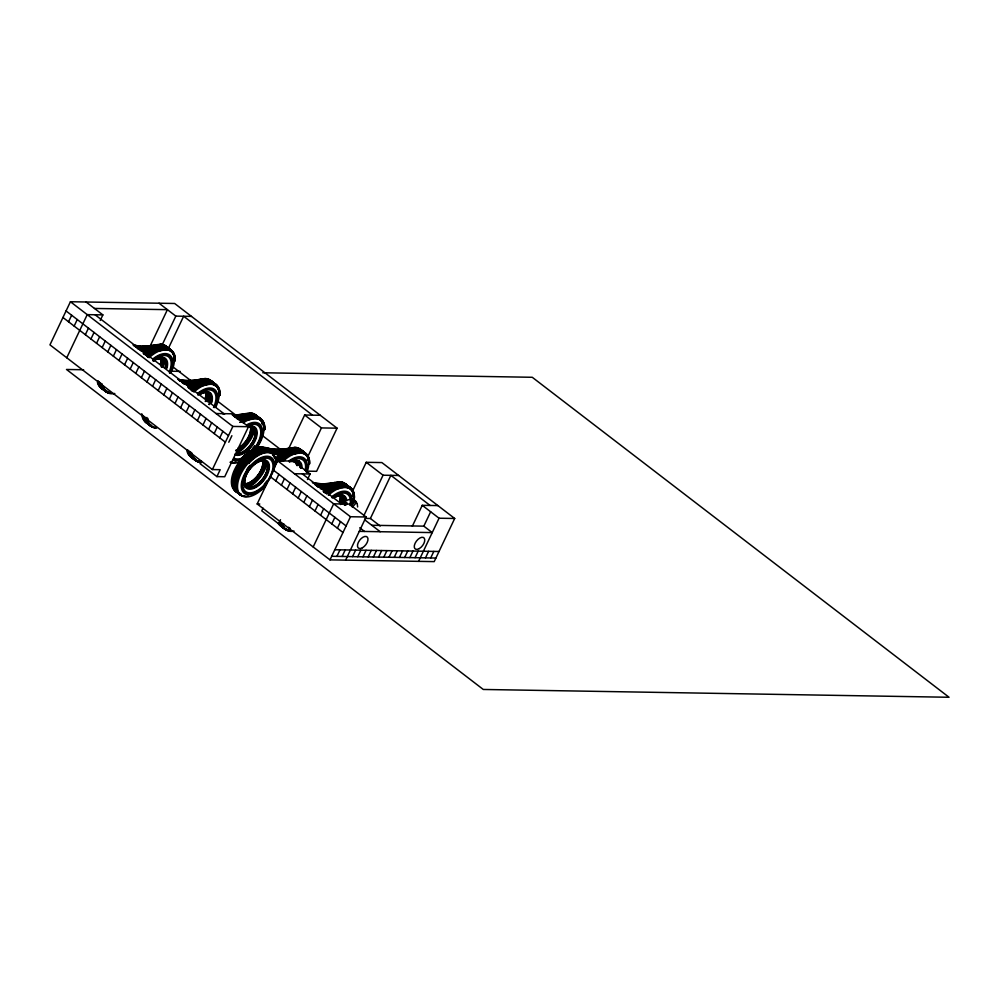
<?xml version="1.0" encoding="UTF-8"?>
<svg xmlns="http://www.w3.org/2000/svg" width="999" height="999" viewBox="0 0 999 999"><rect width="100%" height="100%" fill="white"/><g stroke="black" fill="none" stroke-linecap="round" stroke-linejoin="round"><path stroke-width="1.5" d="M245.167 456.593L245.704 457.267M248.252 458.903L248.551 459.752L249.35 459.128M244.38 456.855L245.791 455.482L246.716 456.368L245.304 457.742L244.38 456.855L245.304 457.742M244.518 457.142L244.693 455.869M246.403 457.355L246.716 456.368M247.502 459.24L248.926 457.867L249.85 458.766L248.426 460.127L247.502 459.24L248.426 460.127M247.64 459.528L247.827 458.254M249.525 459.752L249.85 458.766M308.778 471.178L316.596 471.316L337.075 428.184L174.65 303.484L70.43 301.735L49.95 344.867L212.375 469.567L220.192 469.692L216.908 476.61L200.1 463.711L201.423 460.939M68.544 321.778L71.653 315.234M74.151 326.074L77.26 319.543M66.758 357.767L87.238 314.635L102.872 314.897L100.225 320.454M85.352 334.677L88.461 328.147M90.946 338.973L94.056 332.442M96.553 343.281L99.663 336.738M102.148 347.577L105.257 341.046M107.755 351.885L110.864 345.342M113.349 356.181L116.458 349.638M118.956 360.477L122.065 353.946M124.55 364.785L127.66 358.241M130.157 369.081L133.267 362.537M135.752 373.376L138.861 366.845M150.25 345.841L167.42 309.665L94.468 308.441M141.359 377.684L144.468 371.141M161.95 345.329L175.824 316.121L191.458 316.383M146.953 381.98L150.062 375.437M168.444 348.251L183.641 316.246L312.462 415.147M152.56 386.276L155.669 379.745M158.167 390.584L161.264 384.041M163.761 394.88L166.87 388.336M169.368 399.175L172.465 392.644M174.962 403.484L178.072 396.94M180.569 407.779L183.666 401.236M186.164 412.075L189.273 405.544M191.771 416.383L194.867 409.84M197.365 420.679L200.474 414.135M202.972 424.975L206.069 418.444M208.566 429.283L211.676 422.739M214.173 433.578L217.27 427.035M219.768 437.874L222.877 431.343M212.375 469.567L232.854 426.436L248.489 426.698L224.725 476.735L216.908 476.61M228.783 442.232L231.88 435.701M352.372 491.533L366.246 462.312L381.88 462.574L454.695 518.481L434.215 561.613L329.995 559.865L257.18 503.958L277.66 460.826L293.294 461.088L310.09 473.988L307.467 479.532M288.236 449.55L304.645 415.022L320.279 415.284M275.774 480.881L278.883 474.338M263.062 508.154L261.775 510.864L278.584 523.763L283.791 523.851M281.381 485.177L284.478 478.646M286.975 489.485L290.085 482.942M307.667 456.93L321.441 427.922L337.075 428.184M292.582 493.781L295.679 487.237M278.584 523.763L280.507 519.705M298.177 498.076L301.286 491.545M303.783 502.385L306.88 495.841M309.378 506.68L312.487 500.137M314.985 510.976L318.082 504.445M320.579 515.284L323.688 508.741M313.187 546.965L333.666 503.833L349.3 504.095L366.109 516.995L345.617 560.127M331.78 523.876L334.89 517.345M337.387 528.184L340.497 521.64M329.995 559.865L350.474 516.733L366.109 516.995M336.9 556.381L340.01 549.837M342.12 556.468L345.217 549.925M363.886 515.571L383.054 475.212L398.688 475.474M365.172 518.394L370.392 518.481L390.871 475.349L430.07 505.444M352.535 556.643L355.644 550.099M357.754 556.73L360.851 550.187M362.962 556.818L366.071 550.274M368.169 556.905L371.278 550.362M373.389 556.992L376.486 550.449M378.596 557.08L381.693 550.536M383.803 557.167L386.913 550.624M389.011 557.255L392.12 550.711M394.23 557.342L397.327 550.799M412.35 526.186L422.252 505.319L437.887 505.581M399.438 557.43L402.547 550.886M404.645 557.517L407.754 550.973M371.79 525.274L423.826 526.148L430.656 511.763M409.865 557.604L412.962 551.061M415.072 557.692L418.181 551.148M418.581 561.351L439.061 518.219L454.695 518.481M425.499 557.867L428.596 551.323M430.706 557.954L433.816 551.411M245.13 456.506L245.392 457.28M139.148 349.35A109.64 58.991 -52.5 0 0 161.438 349.263L166.059 348.564A26.936 14.498 -52.5 0 1 175.087 360.364L174.875 361.126A25.874 13.924 -52.5 0 0 161.626 350.574A110.602 59.503 -52.5 0 1 140.996 351.061M183.953 383.753A109.64 58.991 -52.5 0 0 206.244 383.666L210.864 382.967A26.936 14.498 -52.5 0 1 219.892 394.767L219.63 395.616A25.874 13.924 -52.5 0 0 206.443 384.977A110.602 59.503 -52.5 0 1 187.687 385.789M238.311 419.343A109.64 58.991 -52.5 0 0 251.049 418.069L255.682 417.37A26.936 14.498 -52.5 0 1 264.698 429.17L264.435 430.02A25.874 13.924 -52.5 0 0 251.248 419.38A110.602 59.503 -52.5 0 1 240.459 420.654M266.371 450.049A26.936 14.498 -52.5 0 0 246.366 461.376L247.889 462.537A26.936 14.498 -52.5 0 1 267.882 451.223L271.778 452.06A109.64 58.991 -52.5 0 0 295.854 452.472L300.487 451.76A26.936 14.498 -52.5 0 1 309.503 463.573L309.29 464.323A25.874 13.924 -52.5 0 0 296.054 453.771A110.602 59.503 -52.5 0 1 271.79 453.371A25.874 13.924 -52.5 0 0 248.776 463.411L242.045 458.079A26.736 14.386 -52.5 0 1 261.9 446.853L266.096 447.702A109.64 58.991 -52.5 0 0 290.172 448.101M320.204 487.35A109.64 58.991 -52.5 0 0 340.659 486.875L345.292 486.163A26.936 14.498 -52.5 0 1 354.308 497.964L354.046 498.826A25.874 13.924 -52.5 0 0 340.859 488.174A110.602 59.503 -52.5 0 1 320.217 488.661M174.45 357.63L174.338 356.243M219.256 392.033L219.143 390.646M354.008 494.83L353.259 495.516L354.008 494.83L352.772 493.244M350.075 505.057L353.097 501.623M351.236 505.944L354.258 502.509M352.31 507.255L356.343 502.672L354.108 500.474M353.559 493.843L353.596 495.117M244.83 456.156L245.791 455.482M245.167 457.455L246.266 457.067M247.952 458.541L248.926 457.867M248.289 459.84L249.4 459.453M157.268 346.066L161.888 345.367A26.936 14.498 -52.5 0 1 167.944 347.652M160.489 346.016L157.43 346.478A109.878 59.116 -52.5 0 1 148.776 347.664M159.915 348.102L164.548 347.402A26.936 14.498 -52.5 0 1 171.453 350.637M162.175 348.713L165.247 348.251A26.673 14.348 -52.5 0 1 173.801 355.157M203.771 380.644L206.83 380.182A26.673 14.348 -52.5 0 1 210.752 381.031M207.717 382.267L204.645 382.729A109.878 59.116 -52.5 0 1 202.422 383.154M250.836 413.961L246.229 414.66A109.878 59.116 -52.5 0 1 244.006 415.084M252.397 415.159L247.789 415.859A109.878 59.116 -52.5 0 1 245.567 416.283M296.441 448.976L291.845 449.675A109.878 59.116 -52.5 0 1 271.341 450.162M339.61 484.94L342.669 484.465M340.834 487.212L345.442 486.513A26.736 14.386 -52.5 0 1 354.395 498.226M155.345 359.253L161.85 359.353M83.629 369.755L66.496 369.468L483.279 689.46L949.05 697.265L532.267 377.285L262.774 372.764M170.866 371.216L180.207 371.378M216.046 413.536L231.681 413.798L248.489 426.698M294.468 473.726L310.09 473.988M257.18 503.958L259.79 504.008M359.278 531.368L432.23 532.592L423.826 526.148M334.802 549.75L439.023 551.498M331.693 556.293L435.914 558.041M268.606 449.625L264.71 448.776A26.936 14.498 -52.5 0 0 244.718 460.102L243.956 459.515A26.936 14.498 -52.5 0 1 263.961 448.201M268.706 449.138A109.878 59.116 -52.5 0 1 266.92 448.651L263.049 447.814A26.673 14.348 -52.5 0 0 243.244 459.016L242.07 458.266A25.874 13.924 -52.5 0 1 244.867 455.419M263.162 424.438L263.948 425.037M352.884 494.63L353.671 495.229M159.016 303.221L175.824 316.121M304.645 415.022L321.441 427.922M366.246 462.312L383.054 475.212M422.252 505.319L439.061 518.219M174.375 359.827L175.087 360.364M219.181 394.218L219.892 394.767M263.986 428.621L264.698 429.17M171.741 365.971L191.371 381.044M217.133 400.824L235.539 414.947M262.537 435.676L280.931 449.8M370.392 518.481L380.182 526.011M86.064 301.998L102.872 314.897M364.585 519.742L380.194 531.718M95.055 314.76L223.863 413.661M302.272 473.863L341.483 503.958M70.43 301.735L232.854 426.436M277.66 460.826L350.474 516.733M359.752 527.772L364.56 531.456M66.046 310.939L228.471 435.639M273.276 470.042L346.091 525.936M62.949 317.482L225.374 442.182M270.18 476.585L342.982 532.479M258.953 448.963A26.673 14.348 -52.5 0 0 243.806 459.453L243.144 458.891A26.936 14.498 -52.5 0 1 263.149 447.577M265.372 449.288A26.936 14.498 -52.5 0 0 245.379 460.601L246.466 461.488A26.673 14.348 -52.5 0 1 266.271 450.287L270.829 451.336A109.64 58.991 -52.5 0 0 294.905 451.748L299.538 451.036A26.936 14.498 -52.5 0 1 307.742 456.63M247.889 462.537L248.776 463.411L248.189 462.799A26.736 14.386 -52.5 0 1 268.044 451.573L271.915 452.41A109.815 59.091 -52.5 0 0 296.029 452.809L300.637 452.11A26.736 14.386 -52.5 0 1 309.59 463.836M245.379 460.601L245.467 460.726A26.673 14.348 -52.5 0 1 265.272 449.525L269.143 450.362A109.878 59.116 -52.5 0 0 293.269 450.774L297.864 450.074A26.673 14.348 -52.5 0 1 304.707 453.271M244.718 460.102L244.805 460.214A26.673 14.348 -52.5 0 1 259.94 449.725M243.956 459.515L244.043 459.64A26.673 14.348 -52.5 0 1 259.191 449.138M307.217 459.528L307.667 460.514M357.255 503.958L357.63 506.993M341.146 503.996A17.595 9.466 -52.5 0 1 356.955 503.521M174.301 356.718A1.636 0.712 55 0 1 174.425 358.304M134.178 345.529A109.64 58.991 -52.5 0 0 156.456 345.454L161.089 344.742A26.936 14.498 -52.5 0 1 167.994 347.989M139.286 349.7A109.815 59.091 -52.5 0 0 161.601 349.613L166.221 348.913A26.736 14.386 -52.5 0 1 175.175 360.627M155.744 344.905A109.64 58.991 -52.5 0 1 133.466 344.992M134.415 345.716A109.64 58.991 -52.5 0 0 156.693 345.629L161.326 344.93A26.936 14.498 -52.5 0 1 168.232 348.164M157.268 346.066A109.64 58.991 -52.5 0 1 134.977 346.154M136.638 347.427A109.64 58.991 -52.5 0 0 158.928 347.34L163.549 346.641A26.936 14.498 -52.5 0 1 170.467 349.875M160.652 348.951A109.878 59.116 -52.5 0 1 151.998 350.137M145.891 350.149A109.878 59.116 -52.5 0 1 138.312 349.038M160.414 348.776A109.878 59.116 -52.5 0 1 156.006 349.525M153.871 349.775A109.878 59.116 -52.5 0 1 138.074 348.851M156.618 347.989A109.878 59.116 -52.5 0 0 158.841 347.565L163.449 346.865A26.673 14.348 -52.5 0 1 170.292 350.075M154.445 348.326A109.878 59.116 -52.5 0 1 136.513 347.652M173.751 354.807A26.936 14.498 -52.5 0 0 165.11 347.839L160.489 348.539A109.64 58.991 -52.5 0 1 138.212 348.626M156.618 345.866A109.878 59.116 -52.5 0 1 134.291 345.941M142.707 346.178A109.815 59.091 -52.5 0 0 155.457 344.892L160.377 344.205A26.936 14.498 -52.5 0 1 167.283 347.44M140.709 346.104A109.815 59.091 -52.5 0 1 133.142 344.98M159.603 348.151A109.878 59.116 -52.5 0 1 157.38 348.576M155.207 348.913A109.878 59.116 -52.5 0 1 148.876 349.425M146.841 349.425A109.878 59.116 -52.5 0 1 139.098 348.639M138.436 348.813A109.64 58.991 -52.5 0 0 160.727 348.726L165.347 348.014A26.936 14.498 -52.5 0 1 173.988 354.995M156.381 345.679A109.878 59.116 -52.5 0 1 151.985 346.428M147.727 346.865A109.878 59.116 -52.5 0 1 143.619 346.953M139.66 346.728A109.878 59.116 -52.5 0 1 137.75 346.491M135.876 346.166A109.878 59.116 -52.5 0 1 134.053 345.766M159.915 348.102A109.64 58.991 -52.5 0 1 139.46 348.589M158.179 347.065A109.878 59.116 -52.5 0 1 137.675 347.552M159.84 348.339A109.878 59.116 -52.5 0 1 155.444 349.088M153.297 349.338A109.878 59.116 -52.5 0 1 143.119 349.375M141.209 349.138A109.878 59.116 -52.5 0 1 139.336 348.826M157.505 346.253A109.64 58.991 -52.5 0 1 135.215 346.328M135.976 346.915A109.64 58.991 -52.5 0 0 158.254 346.828L162.887 346.129A26.936 14.498 -52.5 0 1 169.793 349.363M152.71 345.854A110.602 59.503 -52.5 0 1 150.524 346.191M146.241 346.616A110.602 59.503 -52.5 0 1 142.095 346.715M150.649 347.302A109.878 59.116 -52.5 0 0 157.193 346.303L162.125 345.542A26.936 14.498 -52.5 0 1 169.043 348.788M138.549 347.103A109.878 59.116 -52.5 0 1 136.688 346.778M146.703 347.752A109.878 59.116 -52.5 0 1 142.657 347.677M136.925 346.965A109.878 59.116 -52.5 0 1 135.09 346.566M137.4 348.002A109.64 58.991 -52.5 0 0 159.678 347.927L164.311 347.215A26.936 14.498 -52.5 0 1 171.216 350.462M164.448 347.64A26.673 14.348 -52.5 0 1 171.279 350.836M162.025 345.779A26.673 14.348 -52.5 0 1 168.868 348.988M164.91 345.829A26.673 14.348 -52.5 0 1 167.82 348.189M165.147 346.016A26.673 14.348 -52.5 0 1 168.057 348.364M165.609 347.565A26.673 14.348 -52.5 0 1 171.041 350.661M165.01 348.077A26.673 14.348 -52.5 0 1 173.139 353.609M160.077 344.193A26.736 14.386 -52.5 0 1 166.933 347.415M156.493 345.042A25.874 13.924 -52.5 0 1 159.453 344.742M164.186 346.478A26.673 14.348 -52.5 0 1 166.708 347.215M161.788 345.592A26.673 14.348 -52.5 0 1 167.782 347.864M114.798 393.481A26.024 13.998 -52.5 0 1 103.484 387.038M109.478 393.082A26.174 14.086 -52.5 0 1 102.098 384.19M109.615 392.832A25.874 13.924 -52.5 0 1 102.685 386.238M109.241 392.907A26.174 14.086 -52.5 0 1 101.861 384.016M108.666 392.47A26.174 14.086 -52.5 0 1 101.648 385.801M109.803 392.395A26.174 14.086 -52.5 0 1 101.061 383.391M107.667 391.695A26.174 14.086 -52.5 0 1 100.3 382.804M107.805 391.446A25.874 13.924 -52.5 0 1 100.874 384.852M106.006 390.422A26.174 14.086 -52.5 0 1 98.639 381.531M106.93 391.933A25.874 13.924 -52.5 0 1 104.92 390.559M106.356 391.496A25.874 13.924 -52.5 0 1 101.873 385.626M106.119 391.308A25.874 13.924 -52.5 0 1 101.636 385.439M104.695 390.209A25.874 13.924 -52.5 0 1 100.212 384.34M104.52 390.459A26.174 14.086 -52.5 0 1 99.638 382.292M103.771 389.872A26.174 14.086 -52.5 0 1 98.876 381.705M103.933 389.622A25.874 13.924 -52.5 0 1 101.099 387.35M103.696 389.448A25.874 13.924 -52.5 0 1 100.862 387.162M102.959 389.26A26.174 14.086 -52.5 0 1 98.064 381.094M103.122 389.011A25.874 13.924 -52.5 0 1 101.111 387.637M100.3 386.725A25.874 13.924 -52.5 0 1 98.639 383.141M102.885 388.823A25.874 13.924 -52.5 0 1 100.874 387.462M99.376 385.489A25.874 13.924 -52.5 0 1 98.401 382.954M102.722 389.073A26.174 14.086 -52.5 0 1 97.827 380.906M101.886 388.249A26.024 13.998 -52.5 0 1 97.378 382.342M153.059 360.402A20.242 10.889 -52.5 0 1 168.282 356.655A20.242 10.889 -52.5 0 1 169.231 371.915M153.009 359.827A21.341 11.476 -52.5 0 1 169.355 356.094A21.341 11.476 -52.5 0 1 169.518 373.151M152.722 359.066A22.428 12.075 -52.5 0 1 169.917 355.144A22.428 12.075 -52.5 0 1 170.08 373.077M149.126 357.729A26.024 13.998 -52.5 0 1 170.417 351.036A26.024 13.998 -52.5 0 1 171.216 372.265M160.864 357.792A16.134 8.679 -52.5 0 1 160.514 364.036A16.059 8.641 -52.5 0 0 160.839 357.854M161.726 358.529A16.059 8.641 -52.5 0 1 161.376 364.747M161.863 358.466A16.209 8.716 -52.5 0 1 161.513 364.747M162.775 358.154A17.82 9.59 -52.5 0 1 161.289 366.695M163.037 358.816A19.518 10.502 -52.5 0 1 161.338 365.759M163.411 358.229A20.405 10.977 -52.5 0 1 161.463 365.871M164.011 357.754A21.341 11.476 -52.5 0 1 161.438 366.945M164.71 358.541A22.278 11.988 -52.5 0 1 162.113 367.033M165.459 359.64A23.152 12.45 -52.5 0 1 162.949 367.257M164.585 359.203A16.134 8.679 -52.5 0 1 165.272 367.682A16.059 8.641 -52.5 0 0 160.439 357.342A16.134 8.679 -52.5 0 1 162.825 357.779M153.371 361.151A16.059 8.641 -52.5 0 1 166.134 368.406M153.396 361.114A16.134 8.679 -52.5 0 1 166.209 368.406M153.346 360.489A17.12 9.216 -52.5 0 1 166.945 368.231M173.514 357.829A26.174 14.086 -52.5 0 1 173.539 360.289M148.164 356.93A26.174 14.086 -52.5 0 1 155.207 351.698M148.239 357.105A25.874 13.924 -52.5 0 1 155.195 351.923M148.002 356.918A25.874 13.924 -52.5 0 1 154.945 351.735M147.927 356.755A26.174 14.086 -52.5 0 1 154.97 351.511M147.365 356.318A26.174 14.086 -52.5 0 1 154.395 351.074M147.427 356.481A25.874 13.924 -52.5 0 1 154.383 351.298M147.19 356.293A25.874 13.924 -52.5 0 1 154.146 351.124M147.128 356.131A26.174 14.086 -52.5 0 1 154.158 350.899M145.767 355.207A25.874 13.924 -52.5 0 1 151.461 350.774M145.692 355.032A26.174 14.086 -52.5 0 1 150.187 351.398M144.93 354.458A26.174 14.086 -52.5 0 1 149.425 350.824M145.005 354.62A25.874 13.924 -52.5 0 1 149.438 351.024M144.768 354.433A25.874 13.924 -52.5 0 1 149.201 350.849M144.693 354.27A26.174 14.086 -52.5 0 1 149.188 350.637M144.131 353.833A26.174 14.086 -52.5 0 1 146.091 352.11M157.742 346.016A26.174 14.086 -52.5 0 1 160.727 345.729M144.193 353.996A25.874 13.924 -52.5 0 1 146.141 352.297M143.956 353.821A25.874 13.924 -52.5 0 1 145.904 352.11M143.893 353.646A26.174 14.086 -52.5 0 1 145.854 351.923M143.007 353.034A26.024 13.998 -52.5 0 1 144.967 351.311M148.327 353.821A26.174 14.086 -52.5 0 1 152.123 351.074M148.376 354.008A25.874 13.924 -52.5 0 1 152.135 351.286M219.181 391.571A1.636 0.712 55 0 1 219.106 392.794M178.983 379.932A109.64 58.991 -52.5 0 0 201.261 379.845L205.894 379.145A26.936 14.498 -52.5 0 1 212.799 382.38M185.914 384.503A109.815 59.091 -52.5 0 0 206.406 384.016L211.026 383.316A26.736 14.386 -52.5 0 1 219.98 395.03M178.272 379.383A109.64 58.991 -52.5 0 0 200.549 379.308L205.182 378.596A26.936 14.498 -52.5 0 1 212.088 381.843M179.221 380.119A109.64 58.991 -52.5 0 0 201.498 380.032L206.131 379.333A26.936 14.498 -52.5 0 1 213.037 382.567M179.795 380.557A109.64 58.991 -52.5 0 0 202.073 380.469L206.706 379.77A26.936 14.498 -52.5 0 1 214.91 385.352M181.443 381.83A109.64 58.991 -52.5 0 0 203.734 381.743L208.354 381.031A26.936 14.498 -52.5 0 1 215.272 384.278M205.457 383.354A109.878 59.116 -52.5 0 1 201.061 384.103M198.913 384.365A109.878 59.116 -52.5 0 1 196.803 384.528M190.697 384.553A109.878 59.116 -52.5 0 1 188.736 384.403M186.813 384.153A109.878 59.116 -52.5 0 1 183.129 383.441M205.22 383.166A109.878 59.116 -52.5 0 1 202.997 383.591M200.824 383.928A109.878 59.116 -52.5 0 1 196.566 384.353M190.459 384.378A109.878 59.116 -52.5 0 1 188.499 384.215M186.588 383.978A109.878 59.116 -52.5 0 1 184.715 383.653M218.132 387.824A26.936 14.498 -52.5 0 0 209.927 382.242L205.294 382.942A109.64 58.991 -52.5 0 1 183.017 383.029M201.423 380.257A109.878 59.116 -52.5 0 1 197.028 381.019M194.88 381.268A109.878 59.116 -52.5 0 1 186.663 381.468M182.792 381.069A109.878 59.116 -52.5 0 1 179.096 380.344M177.947 379.383A109.815 59.091 -52.5 0 0 200.275 379.295L204.882 378.596A26.736 14.386 -52.5 0 1 210.889 380.869M183.254 383.204A109.64 58.991 -52.5 0 0 205.532 383.129L210.165 382.417A26.936 14.498 -52.5 0 1 218.793 389.385M201.186 380.082A109.878 59.116 -52.5 0 1 198.963 380.494M196.791 380.831A109.878 59.116 -52.5 0 1 190.459 381.343M188.424 381.356A109.878 59.116 -52.5 0 1 186.426 381.281M184.465 381.118A109.878 59.116 -52.5 0 1 180.682 380.569M182.442 382.592A109.64 58.991 -52.5 0 0 204.72 382.505L209.353 381.805A26.936 14.498 -52.5 0 1 216.259 385.04M195.005 383.154A109.878 59.116 -52.5 0 0 203.646 381.968L208.254 381.268A26.673 14.348 -52.5 0 1 215.097 384.478M188.886 383.179A109.878 59.116 -52.5 0 1 183.142 382.455M198.589 382.217A109.878 59.116 -52.5 0 0 202.984 381.456L207.592 380.756A26.673 14.348 -52.5 0 1 214.435 383.966M186.276 382.505A109.878 59.116 -52.5 0 1 182.48 381.943M200.25 383.491A109.878 59.116 -52.5 0 1 184.141 383.216M180.032 380.731A109.64 58.991 -52.5 0 0 202.31 380.644L206.943 379.945A26.936 14.498 -52.5 0 1 215.147 385.539M182.605 381.718A109.64 58.991 -52.5 0 0 203.072 381.231L207.692 380.532A26.936 14.498 -52.5 0 1 214.598 383.766M195.329 380.594A110.602 59.503 -52.5 0 1 180.981 380.644M201.998 380.694A109.878 59.116 -52.5 0 1 197.602 381.456M195.454 381.705A109.878 59.116 -52.5 0 1 179.67 380.781M202.235 380.881A109.878 59.116 -52.5 0 1 197.827 381.63M195.692 381.893A109.878 59.116 -52.5 0 1 193.581 382.055M187.475 382.08A109.878 59.116 -52.5 0 1 181.731 381.368M182.205 382.405A109.64 58.991 -52.5 0 0 204.483 382.317L209.116 381.618A26.936 14.498 -52.5 0 1 217.757 388.586M210.652 382.142A26.673 14.348 -52.5 0 1 216.084 385.239M211.613 381.468A26.673 14.348 -52.5 0 1 214.723 385.539M207.992 380.107A26.673 14.348 -52.5 0 1 210.514 380.844M206.031 379.558A26.673 14.348 -52.5 0 1 212.862 382.767M209.016 381.855A26.673 14.348 -52.5 0 1 215.859 385.065M199.738 379.832A25.874 13.924 -52.5 0 1 202.822 379.208M204.408 382.555A109.878 59.116 -52.5 0 1 200.012 383.304M185.777 383.354A109.878 59.116 -52.5 0 1 182.08 382.629M217.607 386.95A26.673 14.348 -52.5 0 1 218.606 389.548M210.052 382.654A26.673 14.348 -52.5 0 1 216.895 385.864M207.193 379.495A26.673 14.348 -52.5 0 1 209.715 380.232M209.815 382.467A26.673 14.348 -52.5 0 1 212.537 382.867M213.749 383.329A26.673 14.348 -52.5 0 1 215.809 384.74M156.631 428.171A26.024 13.998 -52.5 0 1 147.902 418.419M155.657 427.597A26.174 14.086 -52.5 0 1 152.984 427.21M151.798 426.76A26.174 14.086 -52.5 0 1 146.915 418.593M155.419 427.41A26.174 14.086 -52.5 0 1 146.678 418.406M151.811 425.586A26.174 14.086 -52.5 0 1 144.443 416.695M150.812 424.825A26.174 14.086 -52.5 0 1 143.444 415.934M150.237 424.388A26.174 14.086 -52.5 0 1 142.869 415.497M151.973 426.511A25.874 13.924 -52.5 0 1 147.49 420.641M151.736 426.323A25.874 13.924 -52.5 0 1 146.853 417.457M150.999 426.136A26.174 14.086 -52.5 0 1 146.104 417.969M151.161 425.886A25.874 13.924 -52.5 0 1 148.339 423.601M150.924 425.711A25.874 13.924 -52.5 0 1 148.102 423.426M147.415 422.365A25.874 13.924 -52.5 0 1 146.441 419.842M150.762 425.961A26.174 14.086 -52.5 0 1 145.866 417.794M150 425.374A26.174 14.086 -52.5 0 1 145.105 417.207M150.162 425.124A25.874 13.924 -52.5 0 1 145.679 419.255M149.5 424.612A25.874 13.924 -52.5 0 1 145.017 418.743M148.576 424.275A26.174 14.086 -52.5 0 1 143.681 416.108M148.739 424.026A25.874 13.924 -52.5 0 1 144.256 418.156M148.501 423.851A25.874 13.924 -52.5 0 1 145.679 421.566M144.98 420.504A25.874 13.924 -52.5 0 1 144.018 417.982M146.865 422.802A25.874 13.924 -52.5 0 1 143.444 417.545M147.69 423.226A25.874 13.924 -52.5 0 1 143.207 417.357M147.527 423.476A26.174 14.086 -52.5 0 1 142.632 415.309M146.691 422.639A26.024 13.998 -52.5 0 1 141.783 413.723M207.617 392.257A16.059 8.641 -52.5 0 1 209.228 404.495M197.864 394.805A20.242 10.889 -52.5 0 1 213.374 391.271A20.242 10.889 -52.5 0 1 213.524 407.455M197.814 394.218A21.341 11.476 -52.5 0 1 214.161 390.497A21.341 11.476 -52.5 0 1 214.323 407.555M197.54 393.456A22.428 12.075 -52.5 0 1 214.723 389.548A22.428 12.075 -52.5 0 1 214.897 407.467M205.881 384.752A26.024 13.998 -52.5 0 1 216.021 406.655M193.931 392.12A26.024 13.998 -52.5 0 1 204.67 385.152M208.454 396.091A22.428 12.075 -52.5 0 1 207.642 398.564M206.905 396.553A20.242 10.889 -52.5 0 1 206.169 398.788M206.493 395.779A17.12 9.216 -52.5 0 1 205.981 398.201M205.669 392.195A16.134 8.679 -52.5 0 1 205.319 398.439A16.059 8.641 -52.5 0 0 205.644 392.257M206.531 392.932A16.059 8.641 -52.5 0 1 205.357 401.523A16.209 8.716 -52.5 0 0 206.668 392.869M207.58 392.557A17.82 9.59 -52.5 0 1 206.094 401.099M207.854 393.219A19.518 10.502 -52.5 0 1 206.144 400.162A20.405 10.977 -52.5 0 0 208.217 392.632M208.816 392.157A21.341 11.476 -52.5 0 1 206.244 401.348M209.515 392.944A22.278 11.988 -52.5 0 1 206.93 401.423M210.439 392.844A23.152 12.45 -52.5 0 1 207.755 401.66M210.939 402.797A16.059 8.641 -52.5 0 0 200.262 394.193A16.134 8.679 -52.5 0 1 211.014 402.809M198.152 394.892A17.12 9.216 -52.5 0 1 211.751 402.622M192.969 391.333A26.174 14.086 -52.5 0 1 202.535 384.827M192.807 391.321A25.874 13.924 -52.5 0 1 202.26 384.89M192.732 391.158A26.174 14.086 -52.5 0 1 199.775 385.914M192.17 390.709A26.174 14.086 -52.5 0 1 199.201 385.477M192.233 390.884A25.874 13.924 -52.5 0 1 199.188 385.701M191.995 390.696A25.874 13.924 -52.5 0 1 198.951 385.527M191.933 390.534A26.174 14.086 -52.5 0 1 198.963 385.289M191.171 389.947A26.174 14.086 -52.5 0 1 195.654 386.313M191.234 390.109A25.874 13.924 -52.5 0 1 196.94 385.689M190.497 389.435A26.174 14.086 -52.5 0 1 194.992 385.801M208.479 381.431A26.174 14.086 -52.5 0 1 210.951 382.167M189.81 389.023A25.874 13.924 -52.5 0 1 191.758 387.312M188.936 388.236A26.174 14.086 -52.5 0 1 190.896 386.513M188.998 388.399A25.874 13.924 -52.5 0 1 190.946 386.688M188.761 388.211A25.874 13.924 -52.5 0 1 190.709 386.513M188.699 388.049A26.174 14.086 -52.5 0 1 190.659 386.326M187.812 387.425A26.024 13.998 -52.5 0 1 189.773 385.714M199.763 380.057A26.024 13.998 -52.5 0 1 202.872 379.42M198.476 393.706A19.518 10.502 -52.5 0 1 201.011 392.058M194.992 389.797A25.874 13.924 -52.5 0 1 202.497 385.077M192.52 387.899A25.874 13.924 -52.5 0 1 195.005 386.014M201.336 391.62A20.405 10.977 -52.5 0 1 205.22 389.922M263.112 424.6A1.636 0.712 55 0 1 263.674 425.174M264.111 425.886A1.636 0.712 55 0 1 264.198 427.01M263.986 425.974A1.636 0.712 55 0 1 264.073 427.097M262.937 422.227A26.936 14.498 -52.5 0 0 254.733 416.633L250.1 417.345A109.64 58.991 -52.5 0 1 237.362 418.618M238.461 419.692A109.815 59.091 -52.5 0 0 251.224 418.419L255.831 417.719A26.736 14.386 -52.5 0 1 264.785 429.433M241.833 415.422A109.878 59.116 -52.5 0 1 239.685 415.671M237.575 415.846A109.878 59.116 -52.5 0 1 233.466 415.934M246.303 414.435A109.64 58.991 -52.5 0 1 233.566 415.709M232.317 414.972A109.815 59.091 -52.5 0 0 245.08 413.698L249.987 412.999A26.936 14.498 -52.5 0 1 256.893 416.233M224.588 414.185A109.815 59.091 -52.5 0 1 222.752 413.786M245.354 413.698A109.64 58.991 -52.5 0 1 232.63 414.985M250.025 417.57A109.878 59.116 -52.5 0 1 245.629 418.331M241.371 418.756A109.878 59.116 -52.5 0 1 237.263 418.843M237.6 418.793A109.64 58.991 -52.5 0 0 250.337 417.52L254.97 416.82A26.936 14.498 -52.5 0 1 263.599 423.788M236.788 418.181A109.64 58.991 -52.5 0 0 249.525 416.908L254.158 416.196A26.936 14.498 -52.5 0 1 261.064 419.443M243.394 416.62A109.878 59.116 -52.5 0 1 235.027 417.132M244.056 417.12A109.878 59.116 -52.5 0 0 248.464 416.371L253.059 415.671A26.673 14.348 -52.5 0 1 259.902 418.881M241.92 417.382A109.878 59.116 -52.5 0 1 235.702 417.644M247.115 415.047A109.64 58.991 -52.5 0 1 234.378 416.321M235.14 416.908A109.64 58.991 -52.5 0 0 247.877 415.634L252.497 414.922A26.936 14.498 -52.5 0 1 260.702 420.517M244.58 415.522A109.878 59.116 -52.5 0 0 246.803 415.097L251.748 414.348A26.936 14.498 -52.5 0 1 258.654 417.582M242.407 415.859A109.878 59.116 -52.5 0 1 238.149 416.283M247.04 415.284A109.878 59.116 -52.5 0 1 242.645 416.034M240.497 416.283A109.878 59.116 -52.5 0 1 234.278 416.558M236.551 417.994A109.64 58.991 -52.5 0 0 249.288 416.72L253.921 416.021A26.936 14.498 -52.5 0 1 260.826 419.255M254.058 416.433A26.673 14.348 -52.5 0 1 260.901 419.642M241.596 415.234A109.878 59.116 -52.5 0 0 245.991 414.485L250.936 413.723A26.936 14.498 -52.5 0 1 257.842 416.97M234.141 416.146A109.64 58.991 -52.5 0 0 246.878 414.872L251.511 414.16A26.936 14.498 -52.5 0 1 258.416 417.407M250.262 417.757A109.878 59.116 -52.5 0 1 248.039 418.169M245.866 418.506A109.878 59.116 -52.5 0 1 237.5 419.031M249.45 417.132A109.878 59.116 -52.5 0 1 242.907 418.144M240.796 418.319A109.878 59.116 -52.5 0 1 238.724 418.406M242.32 414.647A110.602 59.503 -52.5 0 1 240.135 414.985M233.329 415.522A109.64 58.991 -52.5 0 0 246.066 414.248L250.699 413.549A26.936 14.498 -52.5 0 1 257.605 416.783M251.636 414.585A26.673 14.348 -52.5 0 1 258.479 417.782M235.801 417.42A109.64 58.991 -52.5 0 0 248.539 416.146L253.159 415.434A26.936 14.498 -52.5 0 1 260.077 418.681M254.52 414.635A26.673 14.348 -52.5 0 1 257.442 416.983M255.856 415.434A26.673 14.348 -52.5 0 1 257.68 417.17M253.796 415.272A26.673 14.348 -52.5 0 1 259.24 418.369M255.22 416.358A26.673 14.348 -52.5 0 1 260.664 419.455M259.64 418.344A26.673 14.348 -52.5 0 1 262.749 422.402M254.62 416.87A26.673 14.348 -52.5 0 1 258.554 417.719M254.72 414.473A26.736 14.386 -52.5 0 1 257.829 418.544M249.688 412.999A26.736 14.386 -52.5 0 1 253.621 413.848M246.116 413.836A25.874 13.924 -52.5 0 1 249.063 413.549M249.213 416.958A109.878 59.116 -52.5 0 1 246.99 417.37M244.817 417.707A109.878 59.116 -52.5 0 1 238.486 418.219M254.857 417.058A26.673 14.348 -52.5 0 1 261.701 420.254M255.332 415.247A26.673 14.348 -52.5 0 1 258.242 417.607M201.436 462.574A26.024 13.998 -52.5 0 1 193.094 455.844M199.088 461.888A26.174 14.086 -52.5 0 1 191.721 452.997M199.226 461.625A25.874 13.924 -52.5 0 1 196.778 460.914M193.943 458.628A25.874 13.924 -52.5 0 1 192.295 455.044M198.988 461.451A25.874 13.924 -52.5 0 1 192.058 454.857M198.851 461.7A26.174 14.086 -52.5 0 1 191.483 452.809M199.65 461.376A26.174 14.086 -52.5 0 1 190.909 452.372M199.413 461.188A26.174 14.086 -52.5 0 1 190.672 452.185M195.854 459.403A26.174 14.086 -52.5 0 1 188.836 452.747M194.805 458.603A26.174 14.086 -52.5 0 1 187.437 449.712M194.905 459.69A25.874 13.924 -52.5 0 1 191.895 455.744M195.729 460.102A25.874 13.924 -52.5 0 1 192.907 457.829M194.805 459.777A26.174 14.086 -52.5 0 1 189.91 451.61M194.967 459.528A25.874 13.924 -52.5 0 1 190.484 453.658M194.305 459.016A25.874 13.924 -52.5 0 1 189.822 453.146M194.143 459.265A26.174 14.086 -52.5 0 1 189.248 451.098M193.544 458.429A25.874 13.924 -52.5 0 1 189.061 452.559M193.307 458.241A25.874 13.924 -52.5 0 1 188.823 452.385M193.144 458.491A26.174 14.086 -52.5 0 1 188.599 452.559M192.57 458.054A26.174 14.086 -52.5 0 1 187.675 449.887M192.732 457.804A25.874 13.924 -52.5 0 1 190.722 456.443M189.91 455.532A25.874 13.924 -52.5 0 1 188.249 451.948M192.495 457.629A25.874 13.924 -52.5 0 1 188.012 451.76M191.496 457.043A26.024 13.998 -52.5 0 1 186.988 451.148M258.753 442.607A23.152 12.45 -52.5 0 1 257.28 445.179M261.014 436.563A22.278 11.988 -52.5 0 1 260.202 439.023M259.141 441.521A22.278 11.988 -52.5 0 1 257.105 445.254M254.67 445.604A19.518 10.502 -52.5 0 1 252.372 448.663M248.451 426.423A17.12 9.216 -52.5 0 1 255.107 440.834A17.12 9.216 -52.5 0 1 234.965 454.795M247.889 425.811A20.242 10.889 -52.5 0 1 260.727 430.931A20.242 10.889 -52.5 0 1 250.712 452.385M243.594 457.467A20.242 10.889 -52.5 0 1 234.515 458.366M246.753 425.761A21.341 11.476 -52.5 0 1 261.151 428.109A21.341 11.476 -52.5 0 1 254.795 448.938M240.896 459.465A21.341 11.476 -52.5 0 1 234.028 459.353M246.678 424.85A22.428 12.075 -52.5 0 1 261.488 426.511A22.428 12.075 -52.5 0 1 256.855 446.853M240.522 460.289A22.428 12.075 -52.5 0 1 233.304 460.177M252.26 418.756A26.024 13.998 -52.5 0 1 257.53 446.828M238.586 462.425A26.024 13.998 -52.5 0 1 230.207 462.287M243.194 422.914A26.024 13.998 -52.5 0 1 250.687 419.155M247.69 441.645A22.428 12.075 -52.5 0 1 244.93 445.067M247.877 440.109A21.341 11.476 -52.5 0 1 241.546 447.402M250.012 435.452A20.242 10.889 -52.5 0 1 240.484 447.677M251.298 430.182A17.12 9.216 -52.5 0 1 250.786 432.592M250.399 433.853A17.12 9.216 -52.5 0 1 239.086 448.364M250.474 426.585A16.134 8.679 -52.5 0 1 238.062 448.326A16.059 8.641 -52.5 0 0 250.449 426.648M251.336 427.335A16.059 8.641 -52.5 0 1 235.914 450.312M251.473 427.272A16.209 8.716 -52.5 0 1 235.914 450.462M252.385 426.96A17.82 9.59 -52.5 0 1 236.201 451.073M252.66 427.609A19.518 10.502 -52.5 0 1 238.611 449.662M253.022 427.023A20.405 10.977 -52.5 0 1 237.025 450.861M253.621 426.561A21.341 11.476 -52.5 0 1 236.888 451.486M254.32 427.347A22.278 11.988 -52.5 0 1 236.938 452.272M255.07 428.434A23.152 12.45 -52.5 0 1 234.952 454.258M261.089 420.766A26.174 14.086 -52.5 0 1 262.774 424.4M236.051 462.25A26.174 14.086 -52.5 0 1 230.382 462.15M242.27 422.102A26.174 14.086 -52.5 0 1 248.589 418.731M261.576 422.053A25.874 13.924 -52.5 0 1 262.55 424.575M242.282 422.302A25.874 13.924 -52.5 0 1 244.805 420.729M246.054 420.055A25.874 13.924 -52.5 0 1 248.539 418.968M242.045 422.127A25.874 13.924 -52.5 0 1 244.568 420.542M245.816 419.88A25.874 13.924 -52.5 0 1 248.289 418.793M261.551 421.653A26.174 14.086 -52.5 0 1 262.537 424.213M242.033 421.915A26.174 14.086 -52.5 0 1 244.58 420.317M240.185 422.402A26.174 14.086 -52.5 0 1 244.006 419.88M241.471 421.69A25.874 13.924 -52.5 0 1 243.993 420.104M241.234 421.503A25.874 13.924 -52.5 0 1 243.756 419.917M239.947 422.215A26.174 14.086 -52.5 0 1 243.768 419.692M247.028 414.897A25.874 13.924 -52.5 0 1 249.987 414.597M245.529 415.035A26.174 14.086 -52.5 0 1 248.651 414.398M308.916 460.289A1.636 0.712 55 0 1 309.003 461.401M308.928 460.726A1.636 0.712 55 0 1 308.966 461.301M242.907 458.716A26.936 14.498 -52.5 0 1 262.912 447.402L267.045 448.426A109.64 58.991 -52.5 0 0 291.109 448.826L295.741 448.126A26.936 14.498 -52.5 0 1 302.647 451.361M243.007 458.841A26.673 14.348 -52.5 0 1 261.701 447.664M246.815 453.708A25.874 13.924 -52.5 0 1 261.276 447.402M266.808 448.251A109.64 58.991 -52.5 0 0 290.871 448.651L295.504 447.952A26.936 14.498 -52.5 0 1 302.41 451.186M267.607 448.863A109.64 58.991 -52.5 0 0 291.683 449.263L296.316 448.563A26.936 14.498 -52.5 0 1 303.221 451.798M295.067 452.147A109.878 59.116 -52.5 0 1 290.672 452.909M286.413 453.334A109.878 59.116 -52.5 0 1 280.307 453.359M276.436 452.959A109.878 59.116 -52.5 0 1 270.941 451.748L267.07 450.911A26.673 14.348 -52.5 0 0 247.265 462.112A26.936 14.498 -52.5 0 1 267.183 450.674M247.04 461.925A26.673 14.348 -52.5 0 1 262.175 451.436M263.386 451.111A26.673 14.348 -52.5 0 1 266.833 450.724L271.066 451.523A109.64 58.991 -52.5 0 0 295.142 451.923L299.775 451.223A26.936 14.498 -52.5 0 1 305.831 453.509M242.195 458.166A26.936 14.498 -52.5 0 1 262.2 446.853M246.94 461.813A26.936 14.498 -52.5 0 1 266.945 450.487M294.83 451.973A109.878 59.116 -52.5 0 1 292.607 452.397M290.434 452.722A109.878 59.116 -52.5 0 1 280.07 453.171M278.109 453.022A109.878 59.116 -52.5 0 1 270.704 451.573M261.363 450.811A26.673 14.348 -52.5 0 0 246.229 461.313A26.936 14.498 -52.5 0 1 266.134 449.875L270.03 450.724A109.64 58.991 -52.5 0 0 294.106 451.123L298.726 450.424A26.936 14.498 -52.5 0 1 305.632 453.658M263.773 450.262A26.673 14.348 -52.5 0 1 266.034 450.112L270.267 450.899A109.64 58.991 -52.5 0 0 294.33 451.311M243.719 459.328A26.936 14.498 -52.5 0 1 263.724 448.014L267.844 449.051A109.64 58.991 -52.5 0 0 291.92 449.45M294.255 451.536A109.878 59.116 -52.5 0 1 292.033 451.96M289.86 452.285A109.878 59.116 -52.5 0 1 287.724 452.547M285.614 452.709A109.878 59.116 -52.5 0 1 275.624 452.335M273.751 452.023A109.878 59.116 -52.5 0 1 270.142 451.136M262.35 449.175A26.673 14.348 -52.5 0 1 264.61 449.013L269.268 450.137A109.64 58.991 -52.5 0 0 293.344 450.537L297.977 449.837A26.936 14.498 -52.5 0 1 304.882 453.071M291.034 449.063A109.878 59.116 -52.5 0 1 284.503 450.074M282.392 450.237A109.878 59.116 -52.5 0 1 276.273 450.262M274.313 450.112A109.878 59.116 -52.5 0 1 270.529 449.55M267.57 448.176A109.815 59.091 -52.5 0 0 289.885 448.101L294.792 447.402A26.936 14.498 -52.5 0 1 301.71 450.636M290.796 448.876A109.878 59.116 -52.5 0 1 288.574 449.3M284.265 449.887A109.878 59.116 -52.5 0 1 270.292 449.363M268.469 448.963A109.878 59.116 -52.5 0 1 266.683 448.476M286.064 451.273A109.878 59.116 -52.5 0 0 292.607 450.262L297.202 449.562A26.673 14.348 -52.5 0 1 304.046 452.772M275.886 451.311A109.878 59.116 -52.5 0 1 268.481 449.862M268.606 449.625A109.64 58.991 -52.5 0 0 292.682 450.037L297.302 449.325A26.936 14.498 -52.5 0 1 304.22 452.559M289.348 448.638A110.602 59.503 -52.5 0 1 287.125 449.051M282.779 449.65A110.602 59.503 -52.5 0 1 272.527 449.687M268.719 449.113A110.602 59.503 -52.5 0 1 266.883 448.713M287.213 450.249A109.878 59.116 -52.5 0 0 291.608 449.5L296.553 448.751A26.936 14.498 -52.5 0 1 304.757 454.333M282.954 450.674A109.878 59.116 -52.5 0 1 276.848 450.699M274.887 450.537A109.878 59.116 -52.5 0 1 267.482 449.088M269.518 449.762A109.878 59.116 -52.5 0 1 267.72 449.275M298.863 450.836A26.673 14.348 -52.5 0 1 305.706 454.046M296.204 448.801A26.673 14.348 -52.5 0 1 303.047 451.998M296.803 448.289A26.673 14.348 -52.5 0 1 302.247 451.386M295.642 448.364A26.673 14.348 -52.5 0 1 301.636 450.624M298.626 450.649A26.673 14.348 -52.5 0 1 305.469 453.858M305.869 453.833A26.936 14.498 -52.5 0 0 298.963 450.599L294.018 451.348A109.878 59.116 -52.5 0 1 289.623 452.11M294.493 447.402A26.736 14.386 -52.5 0 1 301.348 450.611M277.31 452.397A109.878 59.116 -52.5 0 1 275.387 452.16M273.514 451.835A109.878 59.116 -52.5 0 1 269.905 450.949M299.663 451.448A26.673 14.348 -52.5 0 1 302.385 451.848M303.596 452.31A26.673 14.348 -52.5 0 1 305.669 453.721M300.836 451.386A26.673 14.348 -52.5 0 1 305.432 453.534M266.845 480.969A20.405 10.977 -52.5 0 1 264.335 484.078M245.379 473.788A20.405 10.977 -52.5 0 1 246.678 471.516M250.662 466.208A20.405 10.977 -52.5 0 0 248.951 468.244A19.518 10.502 -52.5 0 1 250.674 466.371M262.275 459.915A16.134 8.679 -52.5 0 1 263.686 477.51A16.134 8.679 -52.5 0 1 244.992 485.664A16.059 8.641 -52.5 0 0 263.674 477.51A16.059 8.641 -52.5 0 0 262.262 460.002M271.341 475.799A21.341 11.476 -52.5 0 1 244.056 491.52A21.341 11.476 -52.5 0 1 258.279 460.015A21.341 11.476 -52.5 0 1 271.878 474.612M267.345 483.079A22.428 12.075 -52.5 0 1 241.983 490.084A22.428 12.075 -52.5 0 1 258.167 459.128A22.428 12.075 -52.5 0 1 273.801 470.741M264.51 478.384A25.874 13.924 -52.5 0 1 262.874 480.556M238.112 492.644A25.874 13.924 -52.5 0 1 243.793 459.94M260.739 474.3A22.428 12.075 -52.5 0 1 257.143 478.921M233.778 473.851A22.428 12.075 -52.5 0 1 235.102 470.117M235.677 468.868A22.428 12.075 -52.5 0 1 242.108 459.265M260.09 473.963A21.341 11.476 -52.5 0 1 253.758 481.256M263.923 464.81A20.242 10.889 -52.5 0 1 263.187 467.045M259.653 473.801A20.242 10.889 -52.5 0 1 253.646 480.719M252.697 481.53A20.242 10.889 -52.5 0 1 250.749 483.004M262.612 467.707A17.12 9.216 -52.5 0 1 250.187 482.892M249.088 483.466A17.12 9.216 -52.5 0 1 246.928 484.315M263.549 461.188A16.059 8.641 -52.5 0 1 258.579 476.236A16.209 8.716 -52.5 0 1 245.279 484.74M245.317 484.59A16.059 8.641 -52.5 0 0 258.579 476.236A16.209 8.716 -52.5 0 0 263.686 461.126M264.41 459.815A17.82 9.59 -52.5 0 1 259.378 475.899A17.82 9.59 -52.5 0 1 245.18 485.739M264.872 461.463A19.518 10.502 -52.5 0 1 262.512 469.867M261.975 470.966A19.518 10.502 -52.5 0 1 250.811 483.516M249.55 484.278A19.518 10.502 -52.5 0 1 245.829 485.901M265.235 460.876A20.405 10.977 -52.5 0 1 245.342 486.413M265.834 460.414A21.341 11.476 -52.5 0 1 245.03 487.125M266.533 461.201A22.278 11.988 -52.5 0 1 246.291 487.5M267.282 462.287A23.152 12.45 -52.5 0 1 247.165 488.111M264.972 485.064A23.152 12.45 -52.5 0 1 260.727 489.135M264.96 484.902A22.278 11.988 -52.5 0 1 260.876 488.823M246.466 469.967A22.278 11.988 -52.5 0 1 250.037 465.384M264.473 452.609A26.024 13.998 -52.5 0 1 276.174 463.711M265.559 486.038A26.024 13.998 -52.5 0 1 237.912 490.234A26.024 13.998 -52.5 0 1 257.942 455.169M259.191 454.495A26.024 13.998 -52.5 0 1 262.899 453.009M273.301 454.62A26.174 14.086 -52.5 0 1 274.987 458.254M248.264 496.103A26.174 14.086 -52.5 0 1 236.476 486.6A26.174 14.086 -52.5 0 1 247.165 462.475M273.064 454.445A26.174 14.086 -52.5 0 1 274.75 458.066M245.03 496.216A26.174 14.086 -52.5 0 1 246.928 462.287M256.793 454.17A26.174 14.086 -52.5 0 1 259.315 452.897M267.732 451.411A26.174 14.086 -52.5 0 1 270.205 452.135M241.421 494.393A26.174 14.086 -52.5 0 1 244.693 460.576A25.874 13.924 -52.5 0 0 234.353 486.101M249.488 455.969A26.174 14.086 -52.5 0 1 254.558 452.46M264.123 449.587A26.174 14.086 -52.5 0 1 266.795 449.975M240.659 493.806A26.174 14.086 -52.5 0 1 243.931 459.99M246.765 457.105A26.174 14.086 -52.5 0 1 248.726 455.382M240.422 493.618A26.174 14.086 -52.5 0 1 243.694 459.802M246.528 456.93A26.174 14.086 -52.5 0 1 248.489 455.194M254.82 451.011A26.174 14.086 -52.5 0 1 257.33 449.912M273.102 454.845A25.874 13.924 -52.5 0 1 274.762 458.429M241.583 495.317A25.874 13.924 -52.5 0 1 238.761 493.031M236.726 484.802A25.874 13.924 -52.5 0 1 247.265 462.599M241.346 495.129A25.874 13.924 -52.5 0 1 236.863 489.26M236.488 484.615A25.874 13.924 -52.5 0 1 247.028 462.425M272.502 454.008A26.174 14.086 -52.5 0 1 273.763 456.293M240.609 494.942A26.174 14.086 -52.5 0 1 246.353 461.85M240.771 494.692A25.874 13.924 -52.5 0 1 238.761 493.319M235.914 484.178A25.874 13.924 -52.5 0 1 246.453 461.988M240.534 494.505A25.874 13.924 -52.5 0 1 237.712 492.22M235.677 484.003A25.874 13.924 -52.5 0 1 246.216 461.8A26.174 14.086 -52.5 0 0 240.372 494.755M252.198 456.268A25.874 13.924 -52.5 0 1 254.72 454.52M257.218 453.109A25.874 13.924 -52.5 0 1 259.703 452.023M252.16 456.068A26.174 14.086 -52.5 0 1 255.981 453.546M257.243 452.872A26.174 14.086 -52.5 0 1 259.752 451.773M239.61 494.168A26.174 14.086 -52.5 0 1 245.354 461.088M239.772 493.918A25.874 13.924 -52.5 0 1 245.454 461.213M239.111 493.419A25.874 13.924 -52.5 0 1 234.628 487.549M249.538 456.156A25.874 13.924 -52.5 0 1 254.545 452.684M238.349 492.832A25.874 13.924 -52.5 0 1 244.031 460.127M246.828 457.267A25.874 13.924 -52.5 0 1 248.776 455.569M237.375 492.457A26.174 14.086 -52.5 0 1 243.119 459.365M249.163 453.771A26.174 14.086 -52.5 0 1 252.984 451.248M237.537 492.207A25.874 13.924 -52.5 0 1 233.466 487.662M232.68 481.705A25.874 13.924 -52.5 0 1 243.219 459.503M249.201 453.971A25.874 13.924 -52.5 0 1 252.972 451.473M237.3 492.02A25.874 13.924 -52.5 0 1 232.817 486.163M232.442 481.518A25.874 13.924 -52.5 0 1 242.982 459.315M248.963 453.783A25.874 13.924 -52.5 0 1 252.735 451.298M255.232 450.037A25.874 13.924 -52.5 0 1 260.751 448.514M237.138 492.27A26.174 14.086 -52.5 0 1 242.882 459.19M248.926 453.596A26.174 14.086 -52.5 0 1 252.747 451.061M255.269 449.8A26.174 14.086 -52.5 0 1 260.864 448.251M236.301 491.446A26.024 13.998 -52.5 0 1 242.02 458.553M246.79 453.971A26.024 13.998 -52.5 0 1 251.823 450.474M253.084 449.8A26.024 13.998 -52.5 0 1 256.78 448.314M258.366 447.914A26.024 13.998 -52.5 0 1 261.338 447.614M245.067 474.712A19.518 10.502 -52.5 0 1 246.204 472.527M251.536 465.447A19.518 10.502 -52.5 0 1 254.245 462.924M247.028 470.267A21.341 11.476 -52.5 0 1 248.664 468.007M301.411 452.972A26.024 13.998 -52.5 0 1 306.88 472.539M283.541 460.926A26.024 13.998 -52.5 0 1 298.601 452.922M297.465 462.013A19.518 10.502 -52.5 0 1 297.103 464.685M297.827 461.426A20.405 10.977 -52.5 0 1 297.09 465.671M298.426 460.964A21.341 11.476 -52.5 0 1 297.652 465.397M299.213 460.639A22.278 11.988 -52.5 0 1 298.414 465.272M299.875 462.837A23.152 12.45 -52.5 0 1 299.313 465.309M306.631 466.333A22.278 11.988 -52.5 0 1 306.368 468.581M289.423 462.125A20.242 10.889 -52.5 0 1 305.207 470.304M289.485 461.463A21.341 11.476 -52.5 0 1 305.731 471.603M289.31 460.626A22.428 12.075 -52.5 0 1 306.393 471.278M274.8 464.385A25.874 13.924 -52.5 0 1 285.889 453.971M275.524 463.199A26.174 14.086 -52.5 0 1 285.876 453.758M274.762 462.612A26.174 14.086 -52.5 0 1 281.318 455.931M292.969 449.837A26.174 14.086 -52.5 0 1 295.954 449.55M274.887 462.724A25.874 13.924 -52.5 0 1 281.368 456.118M281.618 461.063A26.174 14.086 -52.5 0 1 294.618 452.722M281.693 461.226A25.874 13.924 -52.5 0 1 292.108 453.871M281.456 461.038A25.874 13.924 -52.5 0 1 291.87 453.683M281.381 460.876A26.174 14.086 -52.5 0 1 289.385 454.72M279.87 461.413A26.174 14.086 -52.5 0 1 288.811 454.283M293.806 452.097A26.174 14.086 -52.5 0 1 296.928 451.461M280.894 460.601A25.874 13.924 -52.5 0 1 288.798 454.508M279.72 461.376A25.874 13.924 -52.5 0 1 288.561 454.32M279.633 461.226A26.174 14.086 -52.5 0 1 288.574 454.095M293.569 451.923A26.174 14.086 -52.5 0 1 296.691 451.286M278.871 460.639A26.174 14.086 -52.5 0 1 286.551 454.27M278.958 460.789A25.874 13.924 -52.5 0 1 287.799 453.733M276.386 460.489A25.874 13.924 -52.5 0 1 283.616 454.046M292.632 449.912A25.874 13.924 -52.5 0 1 295.592 449.625M276.286 460.352A26.174 14.086 -52.5 0 1 283.604 453.833M292.732 449.65A26.174 14.086 -52.5 0 1 295.716 449.363M275.712 459.915A26.174 14.086 -52.5 0 1 280.519 455.307M275.824 460.052A25.874 13.924 -52.5 0 1 280.557 455.494M275.587 459.865A25.874 13.924 -52.5 0 1 280.319 455.307M275.474 459.74A26.174 14.086 -52.5 0 1 280.282 455.132M275.524 458.116A26.024 13.998 -52.5 0 1 279.383 454.508M290.622 460.851A19.518 10.502 -52.5 0 1 293.132 459.652M291.084 461.663A17.12 9.216 -52.5 0 1 301.985 467.869M292.944 461.65A16.059 8.641 -52.5 0 1 301.124 468.256M292.982 461.613A16.134 8.679 -52.5 0 1 301.211 468.244M297.24 460.976A16.134 8.679 -52.5 0 1 300.274 467.532M297.227 461.063A16.059 8.641 -52.5 0 1 300.237 467.582M295.966 460.364A17.12 9.216 -52.5 0 1 296.216 463.436M296.141 461.738A16.059 8.641 -52.5 0 1 296.378 464.61M296.278 461.663A16.209 8.716 -52.5 0 1 296.516 464.572M297.19 461.351A17.82 9.59 -52.5 0 1 297.265 463.561M353.009 493.656A1.636 0.712 55 0 1 353.908 495.354A1.636 0.712 55 0 1 353.184 495.816M353.159 494.055A1.636 0.712 55 0 1 353.796 495.579A1.636 0.712 55 0 1 353.059 495.904M340.834 487.212A109.815 59.091 -52.5 0 1 320.342 487.699M334.977 482.505A109.64 58.991 -52.5 0 1 312.687 482.592M335.926 483.229A109.64 58.991 -52.5 0 1 315.459 483.716M314.21 483.753A109.64 58.991 -52.5 0 0 336.488 483.666L341.121 482.967A26.936 14.498 -52.5 0 1 348.027 486.201M315.871 485.027A109.64 58.991 -52.5 0 0 338.149 484.94L342.782 484.24A26.936 14.498 -52.5 0 1 349.687 487.475M337.65 486.975A109.878 59.116 -52.5 0 0 339.872 486.55L344.48 485.851A26.673 14.348 -52.5 0 1 348.401 486.7M335.477 487.312A109.878 59.116 -52.5 0 1 321.241 487.362M319.368 487.037A109.878 59.116 -52.5 0 1 317.545 486.638M335.239 487.125A109.878 59.116 -52.5 0 0 339.635 486.376L344.58 485.614A26.936 14.498 -52.5 0 1 353.634 496.128M322.914 487.412A109.878 59.116 -52.5 0 1 317.307 486.451M338.074 485.177A109.878 59.116 -52.5 0 1 333.678 485.926M331.531 486.176A109.878 59.116 -52.5 0 1 321.353 486.213M319.443 485.976A109.878 59.116 -52.5 0 1 315.746 485.252M352.972 492.407A26.936 14.498 -52.5 0 0 344.343 485.439L339.71 486.138A109.64 58.991 -52.5 0 1 317.432 486.226M339.061 485.939A109.878 59.116 -52.5 0 1 334.665 486.688M322.352 486.975A109.878 59.116 -52.5 0 1 316.733 486.014M317.207 484.265A109.878 59.116 -52.5 0 0 335.839 483.466L340.447 482.767A26.673 14.348 -52.5 0 1 347.29 485.964M312.375 482.579A109.815 59.091 -52.5 0 0 334.69 482.505L339.598 481.805A26.936 14.498 -52.5 0 1 347.802 487.387M338.823 485.751A109.878 59.116 -52.5 0 1 336.601 486.176M332.292 486.763A109.878 59.116 -52.5 0 1 328.109 487.025M326.061 487.025A109.878 59.116 -52.5 0 1 316.496 485.839M339.947 486.326A109.64 58.991 -52.5 0 1 317.67 486.413M329.071 484.29A109.878 59.116 -52.5 0 0 335.602 483.279L340.547 482.529A26.936 14.498 -52.5 0 1 347.465 485.764M318.893 484.328A109.878 59.116 -52.5 0 1 315.097 483.766M316.858 485.789A109.64 58.991 -52.5 0 0 339.148 485.701L343.768 485.002A26.936 14.498 -52.5 0 1 350.686 488.236M337.412 484.665A109.878 59.116 -52.5 0 1 335.189 485.077M330.869 485.676A109.878 59.116 -52.5 0 1 315.072 484.74M336.725 483.853A109.64 58.991 -52.5 0 1 316.271 484.34M315.209 484.515A109.64 58.991 -52.5 0 0 337.487 484.428L342.12 483.728A26.936 14.498 -52.5 0 1 349.026 486.963M334.19 484.315A109.878 59.116 -52.5 0 0 336.413 483.903L341.358 483.141A26.936 14.498 -52.5 0 1 348.264 486.388M332.018 484.652A109.878 59.116 -52.5 0 1 321.653 485.102M319.692 484.94A109.878 59.116 -52.5 0 1 315.909 484.378M316.621 485.601A109.64 58.991 -52.5 0 0 338.911 485.526L343.531 484.815A26.936 14.498 -52.5 0 1 351.735 490.409M334.428 484.503A109.878 59.116 -52.5 0 0 336.651 484.078L341.246 483.379A26.673 14.348 -52.5 0 1 343.968 483.778M330.107 485.089A109.878 59.116 -52.5 0 1 321.89 485.277M318.019 484.89A109.878 59.116 -52.5 0 1 316.146 484.565M331.93 483.454A110.602 59.503 -52.5 0 1 327.585 484.04M315.222 483.541A109.64 58.991 -52.5 0 0 335.689 483.054L340.309 482.342A26.936 14.498 -52.5 0 1 347.227 485.589M345.179 484.228A26.673 14.348 -52.5 0 1 348.089 486.588M340.209 482.579A26.673 14.348 -52.5 0 1 347.053 485.789M342.008 483.966A26.673 14.348 -52.5 0 1 348.851 487.162M346.603 485.327A26.673 14.348 -52.5 0 1 348.663 486.738M343.431 485.052A26.673 14.348 -52.5 0 1 350.274 488.261M344.243 485.676A26.673 14.348 -52.5 0 1 352.784 492.569M339.298 481.793A26.736 14.386 -52.5 0 1 346.154 485.014M334.153 483.029A25.874 13.924 -52.5 0 1 338.686 482.342M349.488 487.325A26.673 14.348 -52.5 0 1 352.597 491.396M353.246 493.856A26.673 14.348 -52.5 0 1 353.434 496.266M343.668 485.239A26.673 14.348 -52.5 0 1 347.59 486.088M341.021 483.204A26.673 14.348 -52.5 0 1 347.852 486.401M294.031 531.081A26.024 13.998 -52.5 0 1 282.717 524.637M288.699 530.681A26.174 14.086 -52.5 0 1 281.681 524.025M288.836 530.432A25.874 13.924 -52.5 0 1 283.566 527.422M289.835 530.619A26.174 14.086 -52.5 0 1 281.443 523.838M289.26 530.182A26.174 14.086 -52.5 0 1 280.881 523.401M287.65 529.882A26.174 14.086 -52.5 0 1 280.644 523.226M286.888 529.295A26.174 14.086 -52.5 0 1 279.882 522.639M284.653 527.584A26.174 14.086 -52.5 0 1 279.32 524.55M284.415 527.397A26.174 14.086 -52.5 0 1 279.083 524.363M283.566 526.573A26.024 13.998 -52.5 0 1 278.259 523.551M290.322 528.421A22.428 12.075 -52.5 0 1 288.574 527.235M286.151 529.532A25.874 13.924 -52.5 0 1 281.668 523.663M285.577 529.095A25.874 13.924 -52.5 0 1 281.506 524.55M285.339 528.908A25.874 13.924 -52.5 0 1 280.856 523.039M284.578 528.321A25.874 13.924 -52.5 0 1 280.095 522.452M283.916 527.809A25.874 13.924 -52.5 0 1 279.845 523.264M283.753 528.059A26.174 14.086 -52.5 0 1 279.633 523.464M282.992 527.484A26.174 14.086 -52.5 0 1 278.871 522.877M283.154 527.235A25.874 13.924 -52.5 0 1 280.332 524.95M282.917 527.047A25.874 13.924 -52.5 0 1 280.095 524.762M282.754 527.297A26.174 14.086 -52.5 0 1 278.634 522.702M282.355 526.61A25.874 13.924 -52.5 0 1 279.52 524.325M282.118 526.423A25.874 13.924 -52.5 0 1 279.283 524.138M341.021 497.839A17.12 9.216 -52.5 0 1 340.696 500.174M339.747 501.635A16.134 8.679 -52.5 0 0 340.097 495.392A16.059 8.641 -52.5 0 1 339.71 501.673M340.946 496.128A16.059 8.641 -52.5 0 1 340.597 502.347M341.096 496.066A16.209 8.716 -52.5 0 1 340.734 502.347M341.82 494.767A17.82 9.59 -52.5 0 1 340.522 504.295M342.27 496.416A19.518 10.502 -52.5 0 1 340.559 503.359M342.632 495.829A20.405 10.977 -52.5 0 1 340.696 503.471M343.231 495.354A21.341 11.476 -52.5 0 1 340.659 504.545M343.931 496.141A22.278 11.988 -52.5 0 1 341.908 503.384M344.68 497.24A23.152 12.45 -52.5 0 1 342.757 503.558M343.806 496.803A16.134 8.679 -52.5 0 1 345.08 501.935A16.059 8.641 -52.5 0 0 343.781 496.878M344.967 503.009A16.134 8.679 -52.5 0 1 344.493 505.282A16.059 8.641 -52.5 0 0 344.942 503.046M333.791 496.703A16.059 8.641 -52.5 0 1 335.864 495.716M336.863 495.367A16.059 8.641 -52.5 0 1 342.033 495.454M345.929 502.659A16.059 8.641 -52.5 0 1 345.642 504.857M346.016 502.647A16.134 8.679 -52.5 0 1 345.716 504.857M334.79 496.64A17.12 9.216 -52.5 0 1 346.541 499.2M346.79 502.272A17.12 9.216 -52.5 0 1 346.466 504.607M332.28 498.002A20.242 10.889 -52.5 0 1 350.012 504.695M332.23 497.427A21.341 11.476 -52.5 0 1 351.323 500.212M351.311 501.56A21.341 11.476 -52.5 0 1 350.911 504.483M331.955 496.665A22.428 12.075 -52.5 0 1 352.035 499.587M352.01 501.011A22.428 12.075 -52.5 0 1 351.511 504.483M341.87 487.549A26.024 13.998 -52.5 0 1 352.984 502.672M328.346 495.329A26.024 13.998 -52.5 0 1 340.297 487.949M326.648 494.08A25.874 13.924 -52.5 0 1 333.604 488.898M325.587 493.144A26.174 14.086 -52.5 0 1 331.356 488.673M325.649 493.319A25.874 13.924 -52.5 0 1 331.356 488.886M324.987 492.807A25.874 13.924 -52.5 0 1 329.42 489.21M324.925 492.644A26.174 14.086 -52.5 0 1 329.408 488.998M341.521 484.527A26.174 14.086 -52.5 0 1 344.193 484.915M324.163 492.057A26.174 14.086 -52.5 0 1 328.646 488.424M324.225 492.22A25.874 13.924 -52.5 0 1 328.671 488.623M323.988 492.032A25.874 13.924 -52.5 0 1 328.434 488.449M323.926 491.87A26.174 14.086 -52.5 0 1 325.886 490.147M323.114 491.246A26.174 14.086 -52.5 0 1 325.087 489.522M335.14 483.841A26.174 14.086 -52.5 0 1 338.261 483.204M332.779 496.79A20.405 10.977 -52.5 0 1 335.751 494.817M329.358 492.807A26.174 14.086 -52.5 0 1 336.95 488.036M339.423 487.125A26.174 14.086 -52.5 0 1 342.545 486.488M329.408 492.994A25.874 13.924 -52.5 0 1 334.415 489.522M329.171 492.819A25.874 13.924 -52.5 0 1 334.178 489.348M329.121 492.632A26.174 14.086 -52.5 0 1 334.19 489.11M328.546 492.195A26.174 14.086 -52.5 0 1 333.616 488.673M328.359 492.195A25.874 13.924 -52.5 0 1 333.366 488.723M328.309 492.007A26.174 14.086 -52.5 0 1 332.118 489.248M335.377 484.016A26.174 14.086 -52.5 0 1 338.499 483.391M335.065 484.09A25.874 13.924 -52.5 0 1 338.149 483.466M335.764 482.854A26.024 13.998 -52.5 0 1 338.736 482.567M209.291 404.458A16.209 8.716 -52.5 0 0 207.667 392.108A16.134 8.679 -52.5 0 1 209.253 404.47M251.486 443.656A16.134 8.679 -52.5 0 0 254.196 428.009A16.059 8.641 -52.5 0 1 251.473 443.656A16.134 8.679 -52.5 0 1 236.913 453.746A16.059 8.641 -52.5 0 0 251.473 443.656M252.435 426.585A16.134 8.679 -52.5 0 0 250.062 426.061A16.059 8.641 -52.5 0 1 252.422 426.66M254.383 440.771A16.059 8.641 -52.5 0 0 248.139 427.247A16.134 8.679 -52.5 0 1 254.458 440.796A16.134 8.679 -52.5 0 1 235.477 453.946A16.059 8.641 -52.5 0 0 254.383 440.771M248.301 460.527A1.636 1.324 -24.8 0 0 250.274 458.603A1.636 1.324 -24.8 0 0 247.64 458.304A1.636 1.324 -24.8 0 0 248.301 460.527M248.339 460.614A1.636 1.324 -24.8 0 0 250.324 458.691A1.636 1.324 -24.8 0 0 247.69 458.391A1.636 1.324 -24.8 0 0 248.339 460.614M245.18 458.129A1.636 1.324 -24.8 0 0 247.153 456.218A1.636 1.324 -24.8 0 0 244.518 455.919A1.636 1.324 -24.8 0 0 245.18 458.129M245.217 458.229A1.636 1.324 -24.8 0 0 247.19 456.306A1.636 1.324 -24.8 0 0 244.555 456.006A1.636 1.324 -24.8 0 0 245.217 458.229M255.944 486.476A16.059 8.641 -52.5 0 0 267.27 462.612A16.059 8.641 -52.5 0 0 246.628 474.288A16.134 8.679 -52.5 0 0 255.956 486.55A16.134 8.679 -52.5 0 0 267.345 462.574A16.134 8.679 -52.5 0 0 246.603 474.313A16.059 8.641 -52.5 0 0 255.944 486.476M255.956 487.325A17.12 9.216 -52.5 0 0 268.044 461.875A17.12 9.216 -52.5 0 0 246.029 474.325A17.12 9.216 -52.5 0 0 255.956 487.325M257.105 490.646A20.242 10.889 -52.5 0 0 271.391 460.551A20.242 10.889 -52.5 0 0 245.367 475.287A20.242 10.889 -52.5 0 0 257.105 490.646M257.705 475.561A16.134 8.679 -52.5 0 0 262.687 460.439A16.059 8.641 -52.5 0 1 257.692 475.561A16.134 8.679 -52.5 0 1 244.38 483.953A16.059 8.641 -52.5 0 0 257.692 475.561M345.704 499.787A16.059 8.641 -52.5 0 0 334.69 497.39A16.134 8.679 -52.5 0 1 345.779 499.762M362.437 547.777A7.08 3.809 -52.5 0 0 367.432 537.25A7.08 3.809 -52.5 0 0 358.329 542.407A7.08 3.809 -52.5 0 0 362.437 547.777M419.205 548.638A7.08 3.809 -52.5 0 0 424.2 538.111A7.08 3.809 -52.5 0 0 415.109 543.269A7.08 3.809 -52.5 0 0 419.205 548.638"/></g></svg>
